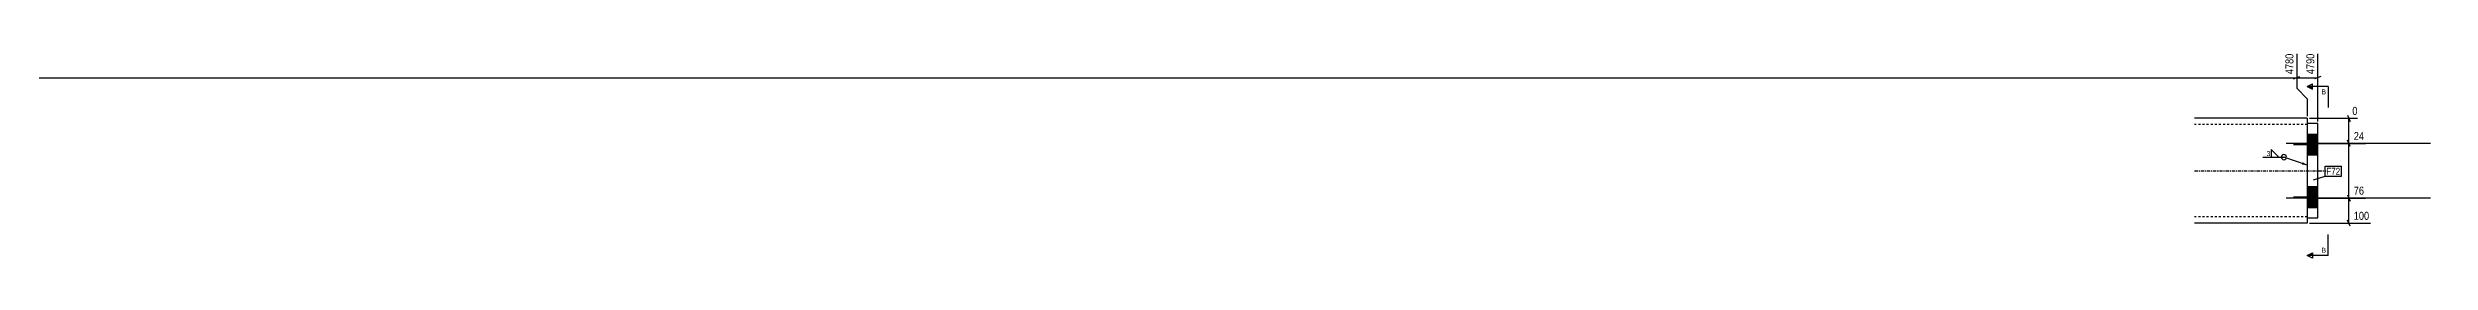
# Model space of a CAD drawing. Header units: millimetres. Extents: x 19 to 35337, y 5 to 1131.
# Drawn here: x 33064 to 35337, y 5 to 201 of the extents above; entities that cross this region are included whole.
import ezdxf

# ---------------------------------------------------------------- set-up
doc = ezdxf.new("R2010")
doc.units = ezdxf.units.MM
doc.linetypes.add('DXK_LINE_DOT2', pattern=[3.9198, 1.9599, -1.9599])
doc.linetypes.add('DXK_LINE_DOT3', pattern=[5.9187, 2.979, -0.9799, 0.9799, -0.9799])
for name, color, linetype in [('MÅLSÆTNING', 7, 'Continuous'), ('STÅL', 7, 'Continuous'), ('TEKST', 7, 'Continuous')]:
    doc.layers.add(name, color=color, linetype=linetype)
doc.styles.add('Arial', font='ARIAL.TTF', dxfattribs={"height": 0.2})
doc.styles.add('Arial Narrow', font='ARIALN.TTF', dxfattribs={"height": 0.2})

msp = doc.modelspace()

# ---------------------------------------------------------------- hatches: boundary and pattern name
at = {"layer": 'STÅL', "linetype": 'Continuous'}
for points in [[(35229.4, 103), (35229.4, 123), (35219.4, 123), (35219.4, 103)], [(35229.4, 107), (35229.4, 121), (35219.4, 121), (35219.4, 107)], [(35229.4, 53), (35229.4, 73), (35219.4, 73), (35219.4, 53)], [(35229.4, 55), (35229.4, 69), (35219.4, 69), (35219.4, 55)]]:
    msp.add_hatch(color=96, dxfattribs=at).paths.add_polyline_path(points)
at = {"layer": 'TEKST', "linetype": 'Continuous'}
msp.add_hatch(color=3, dxfattribs=at).paths.add_polyline_path([(35215, 96.2), (35219.4, 93.4), (35214.2, 93.8)])

# ---------------------------------------------------------------- linework, layer by layer
at = {"layer": 'MÅLSÆTNING', "color": 7, "linetype": 'Continuous'}
for p, q in [((35209.4, 199.6), (35209.4, 166.7)), ((35229.4, 135), (35229.4, 199.6)), ((32904.4, 176.7), (35209.4, 176.7)), ((35206.4, 175.5), (35212.4, 177.9)), ((35209.4, 166.7), (35219.4, 156.7)), ((35209.4, 166.7), (35219.4, 156.7)), ((35232.4, 177.9), (35226.4, 175.5)), ((35219.4, 156.7), (35219.4, 140)), ((35219.4, 156.7), (35219.4, 140)), ((35221.4, 138), (35267.3, 138)), ((35257.8, 141), (35260.2, 135)), ((35259, 114), (35259, 138)), ((35221.4, 114), (35275.1, 114)), ((35221.4, 114), (35275.1, 114)), ((35260.2, 111), (35257.8, 117)), ((35260.2, 111), (35257.8, 117)), ((35259, 62), (35259, 114)), ((35221.4, 62), (35275.1, 62)), ((35221.4, 62), (35275.1, 62)), ((35257.8, 65), (35260.2, 59)), ((35257.8, 65), (35260.2, 59)), ((35259, 38), (35259, 62)), ((35221.4, 38), (35279.9, 38)), ((35260.2, 35), (35257.8, 41))]:
    msp.add_line(p, q, dxfattribs=at)
at = {"layer": 'STÅL', "color": 2, "linetype": 'Continuous'}
for p, q in [((35219.4, 138), (35111.9, 138)), ((35219.4, 138), (35219.4, 38)), ((35229.4, 133), (35219.4, 133)), ((35229.4, 43), (35229.4, 133)), ((35219.4, 38), (35111.9, 38)), ((35219.4, 43), (35229.4, 43))]:
    msp.add_line(p, q, dxfattribs=at)
at = {"layer": 'STÅL', "color": 7, "linetype": 'DXK_LINE_DOT2'}
for p, q in [((35219.4, 132), (35111.9, 132)), ((35219.4, 133), (35219.4, 43)), ((35219.4, 44), (35111.9, 44))]:
    msp.add_line(p, q, dxfattribs=at)
at = {"layer": 'STÅL', "color": 96, "linetype": 'Continuous'}
for p, q in [((35336.9, 114), (35199.4, 114)), ((35219.4, 123), (35229.4, 123)), ((35229.4, 121), (35219.4, 121)), ((35206.4, 113), (35229.4, 113)), ((35229.4, 107), (35219.4, 107)), ((35219.4, 103), (35229.4, 103)), ((35219.4, 73), (35229.4, 73)), ((35229.4, 69), (35219.4, 69)), ((35336.9, 62), (35199.4, 62)), ((35206.4, 63), (35229.4, 63)), ((35229.4, 55), (35219.4, 55)), ((35219.4, 53), (35229.4, 53))]:
    msp.add_line(p, q, dxfattribs=at)
at = {"layer": 'STÅL', "color": 7, "linetype": 'DXK_LINE_DOT3'}
msp.add_line((35111.9, 88), (35239.4, 88), dxfattribs=at)
at = {"layer": 'TEKST', "color": 3, "linetype": 'Continuous'}
msp.add_line((35219.4, 93.4), (35197.1, 101), dxfattribs=at)
msp.add_arc((35197.1, 101), 2.5, 270, 90, dxfattribs=at)

# ---------------------------------------------------------------- wipeouts: each hides what was drawn before it
at = {"color": 0}
msp.add_wipeout([(35184, 101.6), (35184, 107.4), (35180.2, 107.4), (35180.2, 101.6)], dxfattribs=at).dxf.layer = 'TEKST'
at = {"color": 0, "linetype": 'Continuous'}
msp.add_wipeout([(35237.4, 9.8), (35237.4, 14.8), (35232.9, 14.8), (35232.9, 9.8)], dxfattribs=at).dxf.layer = 'TEKST'

# ---------------------------------------------------------------- next in the draw order: hatches: boundary and pattern name
at = {"layer": 'TEKST', "linetype": 'Continuous'}
msp.add_hatch(color=30, dxfattribs=at).paths.add_polyline_path([(35224.4, 9.8), (35224.4, 7.3), (35219.4, 7.3)])

# ---------------------------------------------------------------- next in the draw order: linework, layer by layer
at = {"layer": 'TEKST', "color": 3, "linetype": 'Continuous'}
for p, q in [((35177.1, 101), (35197.1, 101)), ((35192.2, 101), (35185.1, 108.2)), ((35185.1, 108.2), (35185.1, 101)), ((35185.1, 101), (35192.2, 101))]:
    msp.add_line(p, q, dxfattribs=at)
at = {"layer": 'TEKST', "color": 7, "linetype": 'Continuous'}
for q in [(35239.4, 27.3), (35219.4, 7.3)]:
    msp.add_line((35239.4, 7.3), q, dxfattribs=at)
at = {"layer": 'TEKST', "color": 30, "linetype": 'Continuous'}
for p, q in [((35219.4, 7.3), (35224.4, 9.8)), ((35224.4, 4.8), (35219.4, 7.3)), ((35224.4, 9.8), (35224.4, 4.8))]:
    msp.add_line(p, q, dxfattribs=at)
at = {"layer": 'TEKST', "color": 3, "linetype": 'Continuous'}
msp.add_arc((35197.1, 101), 2.5, 90, 270, dxfattribs=at)

# ---------------------------------------------------------------- next in the draw order: texts
at = {"layer": 'TEKST', "color": 3, "style": 'Arial Narrow'}
msp.add_text('3', height=4.77, dxfattribs=at).set_placement((35180.6, 102))
at = {"layer": 'TEKST', "color": 3, "linetype": 'Continuous', "style": 'Arial'}
msp.add_text('B', height=4.78, dxfattribs=at).set_placement((35232.9, 9.8))

# ---------------------------------------------------------------- next in the draw order: wipeouts: each hides what was drawn before it
at = {"color": 0, "linetype": 'Continuous'}
for points in [[(35207.8, 201.2), (35196.6, 201.2), (35196.6, 178.5), (35207.8, 178.5)], [(35268.9, 139.6), (35268.9, 150.8), (35260.8, 150.8), (35260.8, 139.6)], [(35275.2, 115.6), (35275.2, 126.8), (35262.2, 126.8), (35262.2, 115.6)], [(35275.2, 63.6), (35275.2, 74.8), (35262.2, 74.8), (35262.2, 63.6)], [(35280.1, 39.6), (35280.1, 50.8), (35262.2, 50.8), (35262.2, 39.6)]]:
    msp.add_wipeout(points, dxfattribs=at).dxf.layer = 'MÅLSÆTNING'
at = {"color": 0}
msp.add_wipeout([(35250.8, 84.1), (35250.8, 91.1), (35237.6, 91.1), (35237.6, 84.1)], dxfattribs=at).dxf.layer = 'TEKST'

# ---------------------------------------------------------------- next in the draw order: linework, layer by layer
at = {"layer": 'MÅLSÆTNING', "color": 7, "linetype": 'Continuous'}
for p, q in [((35209.4, 199.6), (35209.4, 166.7)), ((35206.4, 175.5), (35212.4, 177.9)), ((35209.4, 176.7), (35229.4, 176.7))]:
    msp.add_line(p, q, dxfattribs=at)

# ---------------------------------------------------------------- next in the draw order: texts
at = {"layer": 'MÅLSÆTNING', "color": 3, "linetype": 'Continuous', "style": 'Arial Narrow'}
msp.add_text('4780', height=7.64, rotation=90.0002, dxfattribs=at).set_placement((35206.2, 180.1))
for s, p in [('0', (35262.4, 141.2)), ('24', (35263.8, 117.2)), ('76', (35263.8, 65.2)), ('100', (35263.8, 41.2))]:
    msp.add_text(s, height=7.64, dxfattribs=at).set_placement(p)

# ---------------------------------------------------------------- next in the draw order: wipeouts: each hides what was drawn before it
at = {"color": 0}
msp.add_wipeout([(35250.8, 84.1), (35250.8, 91.1), (35237.6, 91.1), (35237.6, 84.1)], dxfattribs=at).dxf.layer = 'TEKST'

# ---------------------------------------------------------------- next in the draw order: linework, layer by layer
at = {"layer": 'TEKST', "color": 7, "linetype": 'Continuous'}
for p, q in [((35236.4, 92.3), (35252, 92.3)), ((35236.4, 82.9), (35236.4, 92.3)), ((35252, 82.9), (35252, 92.3)), ((35225.5, 79.3), (35236.4, 82.9)), ((35236.4, 82.9), (35252, 82.9))]:
    msp.add_line(p, q, dxfattribs=at)

# ---------------------------------------------------------------- next in the draw order: texts
at = {"layer": 'TEKST', "color": 3, "style": 'Arial Narrow'}
msp.add_text('F72', height=6.68, dxfattribs=at).set_placement((35237.6, 84.1))

# ---------------------------------------------------------------- next in the draw order: wipeouts: each hides what was drawn before it
at = {"color": 0, "linetype": 'Continuous'}
for points, layer in [([(35227.8, 201.2), (35216.6, 201.2), (35216.6, 178.5), (35227.8, 178.5)], 'MÅLSÆTNING'), ([(35237.4, 160.8), (35237.4, 165.8), (35232.9, 165.8), (35232.9, 160.8)], 'TEKST')]:
    msp.add_wipeout(points, dxfattribs=at).dxf.layer = layer

# ---------------------------------------------------------------- next in the draw order: hatches: boundary and pattern name
at = {"layer": 'TEKST', "linetype": 'Continuous'}
msp.add_hatch(color=30, dxfattribs=at).paths.add_polyline_path([(35224.4, 168.3), (35224.4, 165.8), (35219.4, 168.3)])

# ---------------------------------------------------------------- next in the draw order: linework, layer by layer
at = {"layer": 'TEKST', "color": 30, "linetype": 'Continuous'}
for p, q in [((35219.4, 168.3), (35224.4, 170.8)), ((35219.4, 168.3), (35224.4, 165.8)), ((35224.4, 165.8), (35224.4, 170.8))]:
    msp.add_line(p, q, dxfattribs=at)
at = {"layer": 'TEKST', "color": 7, "linetype": 'Continuous'}
for q in [(35219.4, 168.3), (35239.4, 148.3)]:
    msp.add_line((35239.4, 168.3), q, dxfattribs=at)

# ---------------------------------------------------------------- next in the draw order: texts
at = {"layer": 'MÅLSÆTNING', "color": 3, "linetype": 'Continuous', "style": 'Arial Narrow'}
msp.add_text('4790', height=7.64, rotation=90.0002, dxfattribs=at).set_placement((35226.2, 180.1))
at = {"layer": 'TEKST', "color": 3, "linetype": 'Continuous', "style": 'Arial'}
msp.add_text('B', height=4.78, dxfattribs=at).set_placement((35232.9, 160.8))

doc.saveas('drawing.dxf')
